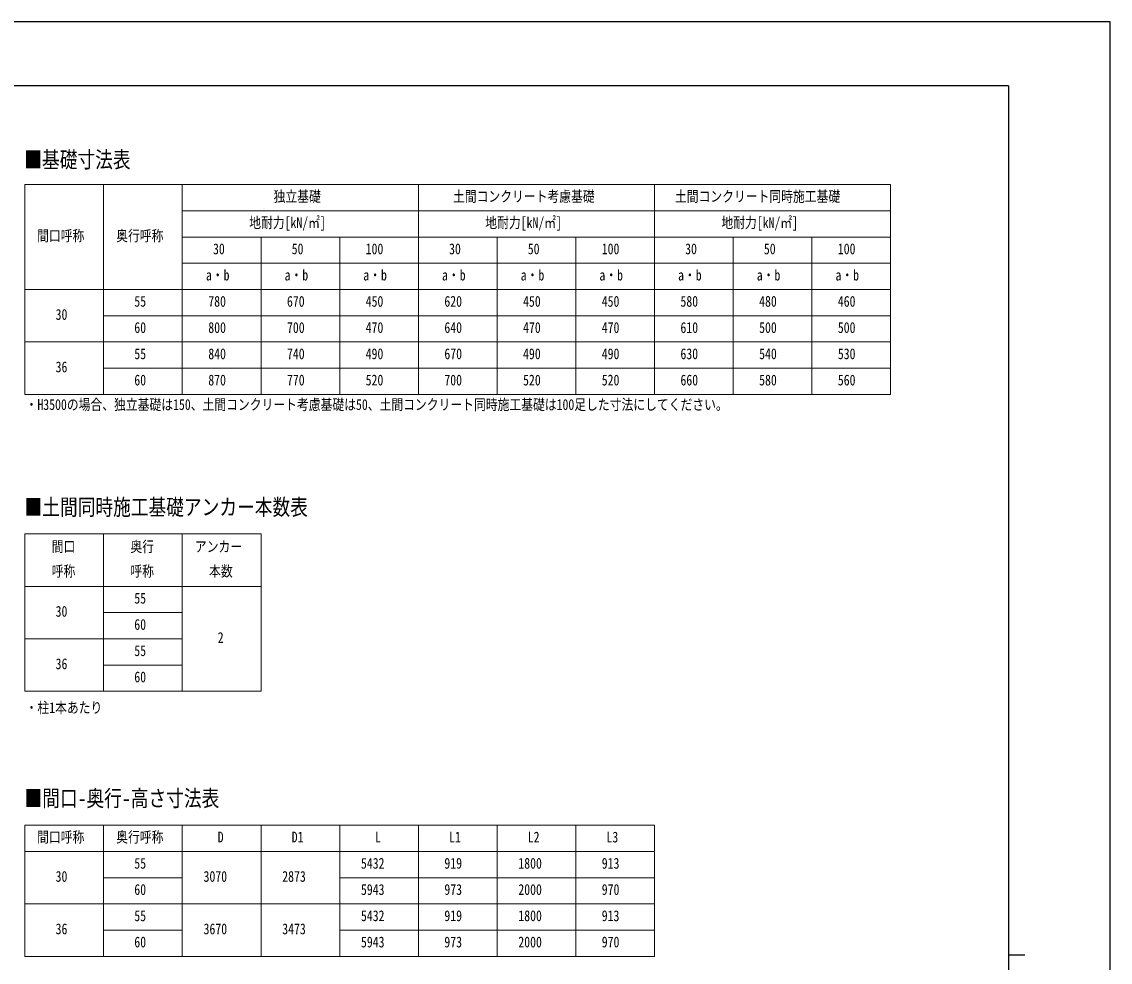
# Model space of a CAD drawing. Units: millimetres, scale not verified. Extents: x -12615 to 12615, y -8910 to 8910.
# Drawn here: x 2656 to 12615, y 306 to 8910 of the extents above; entities that cross this region are included whole.
import ezdxf
from ezdxf.enums import TextEntityAlignment as Align

# ---------------------------------------------------------------- set-up
doc = ezdxf.new("R2010")
doc.units = ezdxf.units.MM
doc.header["$LTSCALE"] = 40
doc.layers.add('0-1_TABLE1', color=7, linetype='Continuous', lineweight=18)
doc.layers.add('0-2_USER1', color=3, linetype='Continuous')
doc.layers.add('0-8_YKK_ZWAK', color=7, linetype='Continuous')
doc.styles.add('ＭＳ ゴシック', font='')
doc.styles.get('ＭＳ ゴシック').set_extended_font_data('MS Gothic')

msp = doc.modelspace()

# ---------------------------------------------------------------- linework, layer by layer
at = {"layer": '0-1_TABLE1'}
for p, q in [((2685.06, 7421), (10605.06, 7421)), ((2685.06, 7421), (2685.06, 5501)), ((3405.06, 7421), (3405.06, 5501)), ((4125.06, 7421), (4125.06, 5501)), ((6285.06, 7421), (6285.06, 5501)), ((8445.06, 7421), (8445.06, 5501)), ((4125.06, 7181), (10605.06, 7181)), ((4125.06, 6941), (10605.06, 6941)), ((4845.06, 6941), (4845.06, 5501)), ((5565.06, 6941), (5565.06, 5501)), ((7005.06, 6941), (7005.06, 5501)), ((7725.06, 6941), (7725.06, 5501)), ((9165.06, 6941), (9165.06, 5501)), ((9885.06, 6941), (9885.06, 5501)), ((4125.06, 6701), (10605.06, 6701)), ((2685.06, 6461), (10605.06, 6461)), ((3405.06, 6221), (10605.06, 6221)), ((2685.06, 5981), (10605.06, 5981)), ((3405.06, 5741), (10605.06, 5741)), ((2685.06, 4225), (4845.06, 4225)), ((2685.06, 4225), (2685.06, 2785)), ((3405.06, 4225), (3405.06, 2785)), ((4125.06, 4225), (4125.06, 2785)), ((4845.06, 4225), (4845.06, 2785)), ((2685.06, 3745), (4845.06, 3745)), ((3405.06, 3505), (4125.06, 3505)), ((2685.06, 3265), (4125.06, 3265)), ((3405.06, 3025), (4125.06, 3025)), ((2685.06, 2785), (4845.06, 2785)), ((2685.06, 1560), (8445.06, 1560)), ((2685.06, 1560), (2685.06, 360)), ((3405.06, 1560), (3405.06, 360)), ((4125.06, 1560), (4125.06, 360)), ((4845.06, 1560), (4845.06, 360)), ((5565.06, 1560), (5565.06, 360)), ((6285.06, 1560), (6285.06, 360)), ((7005.06, 1560), (7005.06, 360)), ((7725.06, 1560), (7725.06, 360)), ((8445.06, 1560), (8445.06, 360)), ((2685.06, 1320), (8445.06, 1320)), ((3405.06, 1080), (4125.06, 1080)), ((5565.06, 1080), (8445.06, 1080)), ((2685.06, 840), (8445.06, 840)), ((3405.06, 600), (4125.06, 600)), ((5565.06, 600), (8445.06, 600)), ((2685.06, 360), (8445.06, 360))]:
    msp.add_line(p, q, dxfattribs=at)
for points in [[(10605.06, 7421), (10605.06, 6941), (10605.06, 5501)], [(2685.06, 5501), (3405.06, 5501), (10605.06, 5501)]]:
    msp.add_lwpolyline(points, dxfattribs=at)
at = {"layer": '0-8_YKK_ZWAK'}
for p, q in [((11685.06, 8325), (-11714.94, 8325)), ((11685.06, 8325), (11685.06, -7575)), ((11685.06, 375), (11835.06, 375))]:
    msp.add_line(p, q, dxfattribs=at)
msp.add_lwpolyline([(-12615, -8910), (12615, -8910), (12615, 8910), (-12615, 8910)], close=True, dxfattribs=at)

# ---------------------------------------------------------------- texts
at = {"layer": '0-1_TABLE1', "style": 'ＭＳ ゴシック', "width": 0.8}
for s, p in [('独立基礎', (4960.26, 7233.5)), ('土間コンクリート考慮基礎', (6601.86, 7233.5)), ('土間コンクリート同時施工基礎', (8632.26, 7233.5)), ('地耐力[kN/㎡]', (4737.06, 6993.5)), ('地耐力[kN/㎡]', (6897.06, 6993.5)), ('地耐力[kN/㎡]', (9057.06, 6993.5)), ('間口呼称', (2796.66, 6873.5)), ('奥行呼称', (3520.26, 6873.5)), ('30', (4405.86, 6753.5)), ('50', (5125.86, 6753.5)), ('100', (5802.66, 6753.5)), ('30', (6565.86, 6753.5)), ('50', (7285.86, 6753.5)), ('100', (7962.66, 6753.5)), ('30', (8725.86, 6753.5)), ('50', (9445.86, 6753.5)), ('100', (10122.66, 6753.5)), ('a・b', (4341.06, 6513.5)), ('a・b', (5061.06, 6513.5)), ('a・b', (5781.06, 6513.5)), ('a・b', (6501.06, 6513.5)), ('a・b', (7221.06, 6513.5)), ('a・b', (7941.06, 6513.5)), ('a・b', (8661.06, 6513.5)), ('a・b', (9381.06, 6513.5)), ('a・b', (10101.06, 6513.5)), ('55', (3685.86, 6273.5)), ('780', (4362.66, 6273.5)), ('670', (5082.66, 6273.5)), ('450', (5802.66, 6273.5)), ('620', (6522.66, 6273.5)), ('450', (7242.66, 6273.5)), ('450', (7962.66, 6273.5)), ('580', (8682.66, 6273.5)), ('480', (9402.66, 6273.5)), ('460', (10122.66, 6273.5)), ('30', (2965.86, 6153.5)), ('60', (3685.86, 6033.5)), ('800', (4362.66, 6033.5)), ('700', (5082.66, 6033.5)), ('470', (5802.66, 6033.5)), ('640', (6522.66, 6033.5)), ('470', (7242.66, 6033.5)), ('470', (7962.66, 6033.5)), ('610', (8682.66, 6033.5)), ('500', (9402.66, 6033.5)), ('500', (10122.66, 6033.5)), ('55', (3685.86, 5793.5)), ('840', (4362.66, 5793.5)), ('740', (5082.66, 5793.5)), ('490', (5802.66, 5793.5)), ('670', (6522.66, 5793.5)), ('490', (7242.66, 5793.5)), ('490', (7962.66, 5793.5)), ('630', (8682.66, 5793.5)), ('540', (9402.66, 5793.5)), ('530', (10122.66, 5793.5)), ('36', (2965.86, 5673.5)), ('60', (3685.86, 5553.5)), ('870', (4362.66, 5553.5)), ('770', (5082.66, 5553.5)), ('520', (5802.66, 5553.5)), ('700', (6522.66, 5553.5)), ('520', (7242.66, 5553.5)), ('520', (7962.66, 5553.5)), ('660', (8682.66, 5553.5)), ('580', (9402.66, 5553.5)), ('560', (10122.66, 5553.5)), ('間口', (2929.86, 4030)), ('奥行', (3649.86, 4030)), ('アンカー', (4240.26, 4030)), ('呼称', (2929.86, 3805)), ('呼称', (3649.86, 3805)), ('本数', (4369.86, 3805)), ('55', (3685.86, 3557.5)), ('30', (2965.86, 3437.5)), ('60', (3685.86, 3317.5)), ('2', (4449.06, 3197.5)), ('55', (3685.86, 3077.5)), ('36', (2965.86, 2957.5)), ('60', (3685.86, 2837.5)), ('間口呼称', (2796.66, 1372.5)), ('奥行呼称', (3520.26, 1372.5)), ('D', (4449.06, 1372.5)), ('D1', (5125.86, 1372.5)), ('L', (5889.06, 1372.5)), ('L1', (6565.86, 1372.5)), ('L2', (7285.86, 1372.5)), ('L3', (8005.86, 1372.5)), ('55', (3685.86, 1132.5)), ('5432', (5759.46, 1132.5)), ('919', (6522.66, 1132.5)), ('1800', (7199.46, 1132.5)), ('913', (7962.66, 1132.5)), ('30', (2965.86, 1012.5)), ('3070', (4319.46, 1012.5)), ('2873', (5039.46, 1012.5)), ('60', (3685.86, 892.5)), ('5943', (5759.46, 892.5)), ('973', (6522.66, 892.5)), ('2000', (7199.46, 892.5)), ('970', (7962.66, 892.5)), ('55', (3685.86, 652.5)), ('5432', (5759.46, 652.5)), ('919', (6522.66, 652.5)), ('1800', (7199.46, 652.5)), ('913', (7962.66, 652.5)), ('36', (2965.86, 532.5)), ('3670', (4319.46, 532.5)), ('3473', (5039.46, 532.5)), ('60', (3685.86, 412.5)), ('5943', (5759.46, 412.5)), ('973', (6522.66, 412.5)), ('2000', (7199.46, 412.5)), ('970', (7962.66, 412.5))]:
    msp.add_text(s, height=98.97, dxfattribs=at).set_placement(p, align=Align.BOTTOM_LEFT)
at = {"layer": '0-2_USER1', "style": 'ＭＳ ゴシック', "width": 0.8}
for s, height, p in [('■基礎寸法表', 148.5, (2679.13, 7530.07)), ('・H3500の場合、独立基礎は150、土間コンクリート考慮基礎は50、土間コンクリート同時施工基礎は100足した寸法にしてください。', 98.97, (2691.26, 5329.03)), ('■土間同時施工基礎アンカー本数表', 148.5, (2681.46, 4351.54)), ('・柱1本あたり', 98.97, (2691.26, 2556.51)), ('■間口-奥行-高さ寸法表', 148.5, (2681.45, 1687.37))]:
    msp.add_text(s, height=height, dxfattribs=at).set_placement(p, align=Align.BOTTOM_LEFT)

doc.saveas('drawing.dxf')
